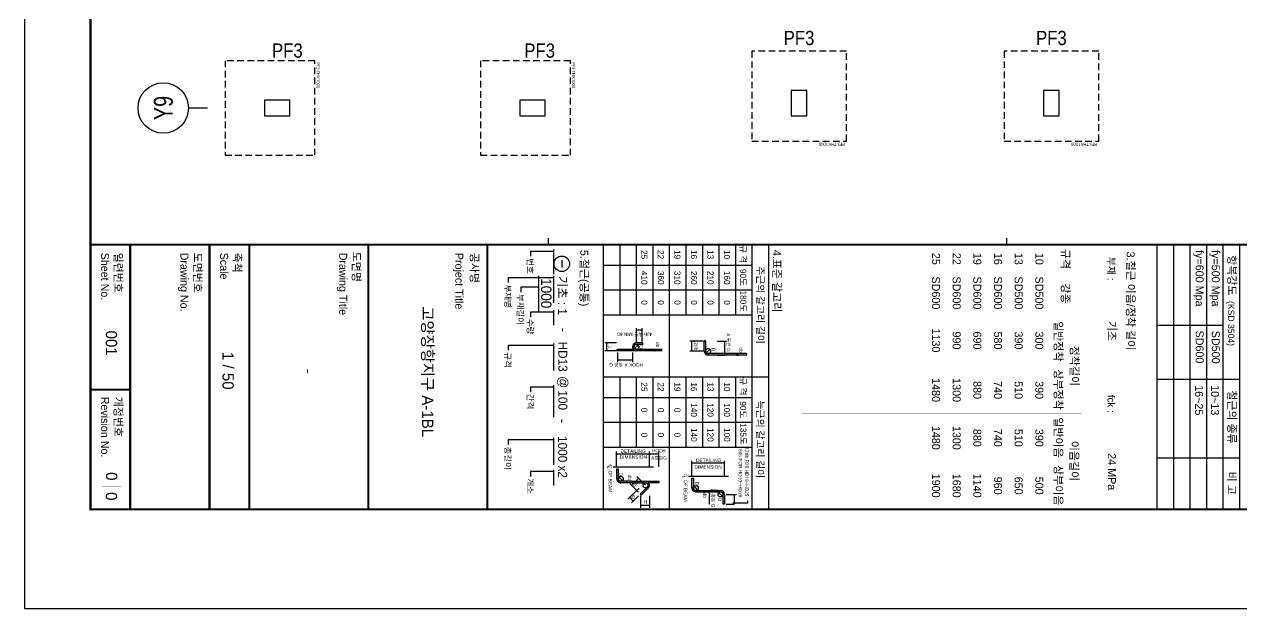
# Model space of a CAD drawing. Header units: millimetres. Extents: x 327808 to 2562540, y -728300 to 402793.
# Drawn here: x 404264 to 442860, y -207957 to -189434 of the extents above; entities that cross this region are included whole.
import ezdxf
from ezdxf.enums import TextEntityAlignment as Align

# ---------------------------------------------------------------- set-up
doc = ezdxf.new("R2010")
doc.units = ezdxf.units.MM
doc.header["$LTSCALE"] = 140
doc.linetypes.add('XS-기초$0$HID', pattern=[2.3, 1.5, -0.8])
doc.layers.get('Defpoints').update_dxf_attribs({"color": 145})
for name, color, linetype in [('00-DM', 7, 'Continuous'), ('BUB', 7, 'Continuous'), ('NAME-F', 6, 'Continuous'), ('XS-기초$0$MAT', 3, 'XS-기초$0$HID'), ('XS-기초$0$PILE-P', 4, 'XS-기초$0$HID'), ('XS-기초$0$WALL', 11, 'Continuous')]:
    doc.layers.add(name, color=color, linetype=linetype)
doc.layers.add('TEXT', color=3, linetype='Continuous', lineweight=9)
doc.layers.add('XS-기초$0$DEFPOINT', color=144, linetype='Continuous', plot=False)
doc.styles.add('ARIAL', font='malgun.ttf')
doc.styles.add('HYULL', font='')
doc.styles.add('XRebarSheet', font='HMKMRHD.TTF')
doc.styles.add('XS-기초$0$맑은고딕', font='malgun.ttf')
doc.styles.add('돋음', font='')
doc.styles.get('HYULL').set_extended_font_data('Dotum')
doc.styles.get('돋음').set_extended_font_data('Dotum')
doc.dimstyles.new('NDIM', dxfattribs={"dimtxt": 3, "dimasz": 1.5, "dimexe": 2, "dimexo": 2, "dimgap": 1, "dimtad": 1, "dimdec": 0, "dimdsep": 46, "dimlunit": 6, "dimtxsty": 'ARIAL', "dimblk": 'DOT', "dimcen": 1, "dimclrd": 256, "dimclre": 7, "dimclrt": 3, "dimadec": 0, "dimazin": 0, "dimtfac": 1, "dimtdec": 0, "dimtix": 1, "dimtmove": 2, "dimatfit": 3, "dimldrblk": 'DOT', "dimfxl": 8, "dimtvp": 1, "dimtolj": 1, "dimlwd": -1, "dimlwe": -1, "dimarcsym": 0})

# ---------------------------------------------------------------- blocks, each defined once
blk = doc.blocks.new('_Dot')
at = {"color": 0, "linetype": 'ByBlock', "lineweight": -2}
blk.add_line((-0.5, 0), (-1, 0), dxfattribs=at)
at = {"color": 0, "linetype": 'ByBlock', "const_width": 0.5}
blk.add_lwpolyline([(-0.25, 0, 1), (0.25, 0, 1)], format="xyb", close=True, dxfattribs=at)
blk = doc.blocks.new('*D30')
at = {"color": 7, "transparency": 16777216}
for p, q in [((80432, 20451), (80432, 20463)), ((80477, 20451), (80477, 20463))]:
    blk.add_line(p, q, dxfattribs=at)
at = {"transparency": 16777216}
blk.add_line((80433, 20461), (80475, 20461), dxfattribs=at)
at = {"layer": 'Defpoints', "color": 0, "transparency": 16777216}
for p in [(80432, 20449), (80477, 20461), (80477, 20449)]:
    blk.add_point(p, dxfattribs=at)
at = {"transparency": 16777216, "xscale": 1.5, "yscale": 1.5, "zscale": 1.5, "rotation": 180}
blk.add_blockref('_Dot', (80432, 20461), dxfattribs=at)
at = {"transparency": 16777216, "xscale": 1.5, "yscale": 1.5, "zscale": 1.5}
blk.add_blockref('_Dot', (80477, 20461), dxfattribs=at)
blk = doc.blocks.new('*D31')
at = {"color": 7, "transparency": 16777216}
for p, q in [((76172, 19024), (76172, 19045)), ((76217, 19024), (76217, 19045))]:
    blk.add_line(p, q, dxfattribs=at)
at = {"transparency": 16777216}
blk.add_line((76215, 19043), (76174, 19043), dxfattribs=at)
at = {"layer": 'Defpoints', "color": 0, "transparency": 16777216}
for p in [(76172, 19043), (76172, 19022), (76217, 19022)]:
    blk.add_point(p, dxfattribs=at)
at = {"transparency": 16777216, "xscale": 1.5, "yscale": 1.5, "zscale": 1.5, "rotation": 180}
blk.add_blockref('_Dot', (76172, 19043), dxfattribs=at)
at = {"transparency": 16777216, "xscale": 1.5, "yscale": 1.5, "zscale": 1.5}
blk.add_blockref('_Dot', (76217, 19043), dxfattribs=at)
blk = doc.blocks.new('*D32')
at = {"transparency": 16777216}
blk.add_line((80158, 18181), (80199, 18181), dxfattribs=at)
at = {"layer": 'Defpoints', "color": 0, "transparency": 16777216}
for p in [(80156, 18181), (80201, 18181), (80201, 18181)]:
    blk.add_point(p, dxfattribs=at)
at = {"transparency": 16777216, "xscale": 1.5, "yscale": 1.5, "zscale": 1.5, "rotation": 180}
blk.add_blockref('_Dot', (80156, 18181), dxfattribs=at)
at = {"transparency": 16777216, "xscale": 1.5, "yscale": 1.5, "zscale": 1.5}
blk.add_blockref('_Dot', (80201, 18181), dxfattribs=at)
blk = doc.blocks.new('XS-기초$0$PF3')
at = {"layer": 'XS-기초$0$MAT', "linetype": 'XS-기초$0$HID'}
blk.add_lwpolyline([(-1500, -1650), (1500, -1650), (1500, 1200), (-1500, 1200)], close=True, dxfattribs=at)
at = {"layer": 'XS-기초$0$DEFPOINT', "color": 1, "style": 'XS-기초$0$맑은고딕'}
blk.add_text('PF3-THK1000', height=100, dxfattribs=at).set_placement((-1450, 1300), align=Align.MIDDLE_LEFT)
blk = doc.blocks.new('BUB')
at = {"layer": 'BUB'}
blk.add_line((0, 1500), (0, 0), dxfattribs=at)
blk.add_circle((0, 3500), 2000, dxfattribs=at)
blk = doc.blocks.new('zsddgns')
at = {"layer": 'XS-기초$0$WALL', "color": 5}
for p, q in [((-7805, -17315), (-8305, -17315)), ((-8305, -17315), (-8305, -18115)), ((-7805, -18115), (-7805, -17315)), ((195, -17315), (-305, -17315)), ((-305, -17315), (-305, -18115)), ((195, -18115), (195, -17315)), ((-25005, -17615), (-25005, -18115)), ((-24205, -17615), (-25005, -17615)), ((-24205, -18115), (-24205, -17615)), ((-16905, -17615), (-16905, -18115)), ((-16105, -17615), (-16905, -17615)), ((-16105, -18115), (-16105, -17615)), ((-25005, -18115), (-24205, -18115)), ((-16905, -18115), (-16105, -18115)), ((-8305, -18115), (-7805, -18115)), ((-305, -18115), (195, -18115))]:
    blk.add_line(p, q, dxfattribs=at)
at = {"layer": 'BUB', "xscale": 0.4, "yscale": 0.4, "zscale": 0.4, "rotation": 89.99999999999984}
blk.add_blockref('BUB', (-26815, -17865), dxfattribs=at)
at = {"layer": 'XS-기초$0$PILE-P'}
for p, rotation in [((-8055, -17715), 180), ((-55, -17715), 180), ((-24605, -17865), 270), ((-16505, -17865), 270)]:
    blk.add_blockref('XS-기초$0$PF3', p, dxfattribs=dict(at, rotation=rotation))
at = {"layer": 'TEXT', "style": '돋음', "width": 0.8}
blk.add_text('Y9', height=600, rotation=90, dxfattribs=at).set_placement((-28213, -17865), align=Align.MIDDLE_CENTER)
blk = doc.blocks.new('dhs_sheet2e')
h = blk.add_hatch(color=256)
edge = h.paths.add_edge_path()
edge.add_line((76299, 21797), (76299, 20646.2))
edge.add_arc((76224.2, 20646.2), 74.7, -90, 0, ccw=False)
edge.add_line((76224.2, 20571.5), (75925.3, 20571.5))
edge.add_arc((75925.3, 20549.1), 22.4, 90, 270)
edge.add_line((75925.3, 20526.7), (76224.2, 20526.7))
edge.add_arc((76224.2, 20646.2), 119.6, 270, 360)
edge.add_line((76343.8, 20646.2), (76343.8, 21797))
edge.add_arc((76321.4, 21797), 22.4, 0, 180)
blk.add_hatch(color=256).paths.add_polyline_path([(80850.3, 21144.3), (80551.4, 21144.3, 0.4142136), (80431.9, 21024.7), (80431.9, 20621.2), (80431.9, 20277.5, -0.4142136), (80357.1, 20202.7), (80058.2, 20202.7), (80058.2, 20157.9), (80357.1, 20157.9, 0.4142136), (80476.7, 20277.5), (80476.7, 20621.2), (80476.7, 21024.7, -0.4142136), (80551.4, 21099.4), (80850.3, 21099.4)])
h = blk.add_hatch(color=256)
h.paths.add_polyline_path([(76216.8, 18481.2, -0.2277351), (76172, 18387.9), (76172, 17913.3, 1), (76216.8, 17913.3)])
h.paths.add_polyline_path([(76216.8, 19258.4, 1), (76172, 19258.4), (76172, 18481.2, -0.1833618), (76153.2, 18431.7, -0.6790836), (76150.1, 18423.9, -0.2067221), (76146.9, 18425.3, -0.6466922), (76022.6, 18481.2), (76022.6, 18660.6, 1), (75977.7, 18660.6), (75977.7, 18481.2, 1), (76216.8, 18481.2)])
h.paths.add_polyline_path([(76153.2, 18431.7, -0.0300135), (76146.9, 18425.3, 0.2067221), (76150.1, 18423.9, 0.6790836)], flags=17)
h = blk.add_hatch(color=256)
h.paths.add_polyline_path([(80200.9, 19160.1), (80156.1, 19160.1), (80156.1, 18756.6, -0.2277351), (80200.9, 18850)])
h.paths.add_polyline_path([(80156.1, 18756.6), (80156.1, 18353.1), (80156.1, 18009.4, -0.4142136), (80081.4, 17934.7), (79782.5, 17934.7), (79782.5, 17889.8), (80081.4, 17889.8, 0.4142136), (80200.9, 18009.4), (80200.9, 18353.1), (80200.9, 18756.6, -0.6681786), (80328.5, 18809.5), (80539.9, 18598.1), (80571.6, 18629.8), (80360.2, 18841.2, 0.6681786)])
at = {"color": 7}
for p, q in [((73013.1, 36694), (81003.6, 36694)), ((77085.8, 36694), (77085.8, 34197)), ((79453.7, 36694), (79453.7, 34197)), ((73013.1, 36194.6), (81003.6, 36194.6)), ((75452.6, 36194.6), (75452.6, 34197)), ((73013.1, 35695.2), (81003.6, 35695.2)), ((73013.1, 35195.8), (81003.6, 35195.8)), ((73013.1, 34696.4), (81003.6, 34696.4)), ((73013.1, 34197), (81003.6, 34197)), ((73013.1, 29664.7), (72813.3, 29664.7)), ((80551.4, 21191.6), (80551.4, 21507.4)), ((80850.3, 21191.6), (80850.3, 21435)), ((76343.8, 20916), (76343.8, 21141.7)), ((79996, 21144.3), (79533, 21144.3)), ((80431.9, 20947.5), (80431.9, 20685.3)), ((79996, 20157.9), (79533, 20157.9)), ((79720.2, 19160.1), (79257.5, 19160.1)), ((79720.2, 18876.2), (79257.5, 18876.2)), ((79720.2, 18876.2), (79257.5, 18876.2)), ((80273.9, 18754.9), (80011.4, 18492.3)), ((80591.1, 18876.2), (80958.3, 18876.2)), ((75953.1, 18660.6), (75532.2, 18660.6)), ((75953.1, 18481.2), (75532.2, 18481.2)), ((80485.3, 18543.5), (80222.7, 18281)), ((80488.8, 18437.8), (80698.5, 18228.1)), ((80591.1, 18607.2), (80958.3, 18607.2)), ((80594.5, 18543.5), (80804.2, 18333.8)), ((76270.6, 18361.7), (76562.3, 18361.7)), ((75977.7, 17876.9), (75977.7, 17530.5)), ((76216.8, 17876.9), (76216.8, 17530.5)), ((76270.6, 17913.3), (76562.3, 17913.3)), ((79720.2, 17885.5), (79257.5, 17885.5)), ((73477.6, 16230.5), (73697, 16230.5)), ((73013.1, 15831.2), (72813.3, 15831.2))]:
    blk.add_line(p, q, dxfattribs=at)
at = {"color": 7, "ltscale": 2}
for p, q in [((73013.1, 22471.6), (81003.6, 22471.6)), ((77008.3, 22471.6), (77008.3, 17477.6)), ((73013.1, 21972.2), (81003.6, 21972.2)), ((73637.3, 21972.2), (73637.3, 17477.6)), ((74386.4, 21972.2), (74386.4, 17477.6)), ((75135.6, 21972.2), (75135.6, 17477.6)), ((77632.6, 21972.2), (77632.6, 17477.6)), ((78381.7, 21972.2), (78381.7, 17477.6)), ((79130.8, 21972.2), (79130.8, 17477.6)), ((73013.1, 21472.8), (75135.6, 21472.8)), ((77008.3, 21472.8), (79130.8, 21472.8)), ((75135.6, 19475.2), (77008.3, 19475.2)), ((79130.8, 19475.2), (81003.6, 19475.2)), ((73013.1, 17477.6), (81003.6, 17477.6))]:
    blk.add_line(p, q, dxfattribs=at)
for p, q in [((76299, 21797), (76299, 20646.2)), ((76343.8, 21797), (76343.8, 20646.2)), ((80742.8, 21835.3), (80817.5, 21835.3)), ((80817.5, 21835.3), (80817.5, 21432.5)), ((80553.3, 21432.5), (80848.4, 21432.5)), ((79607.9, 21142.4), (79607.9, 20159.8)), ((80431.9, 20277.5), (80431.9, 21024.7)), ((80476.7, 20277.5), (80476.7, 21024.7)), ((80498.6, 20971.9), (80604.3, 21077.5)), ((80551.4, 21144.3), (80850.3, 21144.3)), ((80850.3, 21099.4), (80551.4, 21099.4)), ((80850.3, 21144.3), (80850.3, 21099.4)), ((76277.1, 20593.4), (76171.4, 20699.1)), ((80835.3, 20687.8), (80431.9, 20687.8)), ((75925.3, 20571.5), (76224.2, 20571.5)), ((76224.2, 20526.7), (75925.3, 20526.7)), ((80304.3, 20224.6), (80410, 20330.3)), ((80058.2, 20202.7), (80357.1, 20202.7)), ((80058.2, 20157.9), (80058.2, 20202.7)), ((80357.1, 20157.9), (80058.2, 20157.9)), ((76172, 19258.4), (76172, 18481.2)), ((76216.8, 19258.4), (76216.8, 18481.2)), ((79332.2, 19158.3), (79332.2, 18878.1)), ((79332.2, 18874.3), (79332.2, 17887.4)), ((80156.1, 18353.1), (80156.1, 18756.6)), ((80200.9, 18353.1), (80200.9, 18756.6)), ((80328.5, 18809.5), (80539.9, 18598.1)), ((80360.2, 18841.2), (80571.6, 18629.8)), ((80883.4, 18874.3), (80883.4, 18609.1)), ((75592.1, 18659.1), (75592.1, 18482.7)), ((75977.7, 18660.6), (75977.7, 18481.2)), ((76022.6, 18660.6), (76022.6, 18481.2)), ((76150.1, 18428.4), (76044.4, 18534.1)), ((80065.6, 18544), (80274.3, 18335.3)), ((80357.7, 18568.9), (80698.5, 18228.1)), ((80539.9, 18598.1), (80571.6, 18629.8)), ((80749.9, 18385.4), (80646.9, 18282.4)), ((76502.4, 18360.2), (76502.4, 17914.8)), ((80028.6, 17956.6), (80134.2, 18062.2)), ((80156.1, 18353.1), (80156.1, 18009.4)), ((80200.9, 18353.1), (80200.9, 18009.4)), ((79782.5, 17889.8), (79782.5, 17934.7)), ((79782.5, 17934.7), (80081.4, 17934.7)), ((80081.4, 17889.8), (79782.5, 17889.8)), ((76215.3, 17590.4), (75979.2, 17590.4))]:
    blk.add_line(p, q)
at = {"color": 1}
for p, q in [((76299, 21501), (76299, 21548.4)), ((76342.3, 21546.4), (76300.5, 21546.4)), ((76343.8, 21501), (76343.8, 21548.4)), ((75925.3, 20916), (75925.3, 21199.6)), ((75926.8, 21139.7), (76342.3, 21139.7)), ((75925.3, 20500.1), (75925.3, 20098.9)), ((76224.2, 20500.1), (76224.2, 20098.9)), ((76222.7, 20158.9), (75926.8, 20158.9))]:
    blk.add_line(p, q, dxfattribs=at)
at = {"linetype": 'Continuous'}
for p, q in [((79998.5, 20053.3), (79998.5, 21263.8)), ((79722.7, 17785.2), (79722.7, 18995.8))]:
    blk.add_line(p, q, dxfattribs=at)
at = {"color": 4}
for p, q in [((80156.1, 19160.1), (80200.9, 19160.1)), ((80156.1, 18756.6), (80156.1, 19160.1)), ((80200.9, 19160.1), (80200.9, 18850)), ((76172, 18387.9), (76172, 17913.3)), ((76216.8, 18481.2), (76216.8, 17913.3))]:
    blk.add_line(p, q, dxfattribs=at)
at = {"color": 1, "ltscale": 2}
for p, q in [((73160.8, 15979.6), (73897.2, 15979.6)), ((73217.3, 15979.6), (73217.3, 15288.3)), ((73955, 15979.6), (74769.1, 15979.6)), ((74011.5, 15979.6), (74011.5, 14611.4)), ((74992, 15979.6), (75438.1, 15979.6)), ((75048.5, 15979.6), (75048.5, 15288.3)), ((75998.4, 15979.6), (76812.5, 15979.6)), ((76054.9, 15979.6), (76054.9, 14611.4)), ((77253.2, 15979.6), (78222.3, 15979.6)), ((77309.7, 15979.6), (77309.7, 15288.3)), ((78846.9, 15979.6), (79661, 15979.6)), ((78903.4, 15979.6), (78903.4, 14611.4)), ((79804.8, 15979.6), (80281.2, 15979.6)), ((79861.3, 15979.6), (79861.3, 15288.3)), ((73955, 15525.5), (75020.4, 15525.5)), ((74296, 15525.5), (74296, 14991.1)), ((73217.3, 15288.3), (73361.3, 15288.3)), ((75048.5, 15288.3), (75192.5, 15288.3)), ((77309.7, 15288.3), (77453.7, 15288.3)), ((79861.3, 15288.3), (80005.3, 15288.3)), ((74296, 14991.1), (74440, 14991.1)), ((74011.5, 14611.4), (74155.5, 14611.4)), ((76054.9, 14611.4), (76198.9, 14611.4)), ((78903.4, 14611.4), (79047.4, 14611.4))]:
    blk.add_line(p, q, dxfattribs=at)
at = {"color": 30}
for p, q in [((73013.1, 6791.9), (81003.6, 6791.9)), ((73013.1, 5593.3), (81003.6, 5593.3)), ((73013.1, 3196.2), (81003.6, 3196.2))]:
    blk.add_line(p, q, dxfattribs=at)
at = {"color": 7}
blk.add_lwpolyline([(84000, 0), (84000, 59329.4), (0, 59329.4), (0, 0)], close=True, dxfattribs=at)
at = {"color": 30, "const_width": 64.9}
blk.add_lwpolyline([(81003.6, 57331.7), (2996.4, 57331.7), (2996.4, 1997.6), (81003.6, 1997.6)], close=True, dxfattribs=at)
for points in [[(73013.1, 1997.6), (73013.1, 57331.7)], [(73013.1, 13983.4), (81003.6, 13983.4)], [(73013.1, 10387.6), (81003.6, 10387.6)], [(73013.1, 6791.9), (81003.6, 6791.9)], [(73013.1, 5593.3), (81003.6, 5593.3)], [(73013.1, 3196.2), (81003.6, 3196.2)], [(77390.2, 1997.6), (77390.2, 3196.2)]]:
    blk.add_lwpolyline(points, dxfattribs=at)
at = {"ltscale": 2, "const_width": 1.25}
for points in [[(73013.1, 36694), (73013.1, 34197)], [(81003.6, 36694), (81003.6, 34197)], [(73013.1, 33114.4), (73013.1, 32518)], [(81003.6, 32518), (81003.6, 33114.4)], [(73013.1, 31595.4), (73013.1, 23480)], [(81003.6, 23480), (81003.6, 31595.4)]]:
    blk.add_lwpolyline(points, dxfattribs=at)
at = {"color": 7, "const_width": 1.25}
for points in [[(73013.1, 33114.4), (81003.6, 33114.4)], [(75010.7, 32518), (75010.7, 33114.4)], [(77008.3, 33114.4), (77008.3, 32518)], [(79005.9, 32518), (79005.9, 33114.4)], [(73013.1, 32518), (81003.6, 32518)], [(73013.1, 31920), (81003.6, 31920)], [(73839.2, 31920), (73839.2, 23480)], [(75231.7, 31920), (75231.7, 23480)], [(78117.6, 31920), (78117.6, 23480)], [(75231.7, 31445.6), (81003.6, 31445.6)], [(76674.7, 31445.6), (76674.7, 23480)], [(79560.6, 31445.6), (79560.6, 23480)], [(73013.1, 30971.1), (81003.6, 30971.1)], [(73013.1, 30346.9), (81003.6, 30346.9)], [(73013.1, 29722.6), (81003.6, 29722.6)], [(73013.1, 29098.3), (81003.6, 29098.3)], [(73013.1, 28474.1), (81003.6, 28474.1)], [(73013.1, 27849.8), (81003.6, 27849.8)], [(73013.1, 27225.6), (81003.6, 27225.6)], [(73013.1, 26601.3), (81003.6, 26601.3)], [(73013.1, 25977.1), (81003.6, 25977.1)], [(73013.1, 25352.8), (81003.6, 25352.8)], [(73013.1, 24728.5), (81003.6, 24728.5)], [(73013.1, 24104.3), (81003.6, 24104.3)], [(73013.1, 23480), (81003.6, 23480)]]:
    blk.add_lwpolyline(points, dxfattribs=at)
at = {"color": 7, "ltscale": 2, "const_width": 1.25}
blk.add_lwpolyline([(77008.3, 32518), (77008.3, 33114.4)], dxfattribs=at)
at = {"color": 1, "ltscale": 2, "const_width": 1.87}
for points in [[(79725.1, 2916.8), (79725.1, 2355), (80286.9, 2355), (80286.9, 2916.8), (79725.1, 2916.8)], [(80321.3, 2916.8), (80321.3, 2355), (80883.1, 2355), (80883.1, 2916.8), (80321.3, 2916.8)]]:
    blk.add_lwpolyline(points, dxfattribs=at)
for centre, radius in [((80817.5, 21432.5), 22.4), ((80817.5, 21432.5), 11.2), ((80551.4, 21024.7), 74.7), ((80498.6, 20971.9), 4.48), ((80604.3, 21077.5), 4.48), ((76171.4, 20699.1), 4.48), ((76277.1, 20593.4), 4.48), ((80357.1, 20277.5), 74.7), ((80304.3, 20224.6), 4.48), ((80410, 20330.3), 4.48), ((80275.7, 18756.6), 74.7), ((76044.4, 18534.1), 4.48), ((76150.1, 18428.4), 4.48), ((80081.4, 18009.4), 74.7), ((80134.2, 18062.2), 4.48), ((80028.6, 17956.6), 4.48)]:
    blk.add_circle(centre, radius)
at = {"color": 4}
for centre in [(76224.2, 20646.2), (76097.3, 18481.2)]:
    blk.add_circle(centre, 74.7, dxfattribs=at)
at = {"color": 7, "linetype": 'Continuous'}
blk.add_circle((73588.4, 16228.7), 234.1, dxfattribs=at).dxf.unprotected_set("ltscale", 0)
for centre, radius, start, end in [((76321.4, 21797), 22.4, 0, 180), ((80551.4, 21024.7), 119.6, 90, 180), ((80551.4, 21024.7), 74.7, 90, 180), ((76224.2, 20646.2), 119.6, 270, 0), ((76224.2, 20646.2), 74.7, 270, 0), ((75925.3, 20549.1), 22.4, 90, 270), ((80357.1, 20277.5), 74.7, 270, 0), ((80357.1, 20277.5), 119.6, 270, 0), ((80275.7, 18756.6), 119.6, 45, 180), ((76000.1, 18660.6), 22.4, 0, 180), ((76097.3, 18481.2), 119.6, 180, 0), ((76097.3, 18481.2), 74.7, 180, 0), ((80081.4, 18009.4), 119.6, 270, 0), ((80081.4, 18009.4), 74.7, 270, 0)]:
    blk.add_arc(centre, radius, start, end)
at = {"color": 4}
blk.add_arc((76194.4, 17913.3), 22.4, 180, 0, dxfattribs=at)
at = {"color": 1, "rotation": 180}
for p, xscale, yscale, zscale in [((76299, 21546.4), 1.5, 1.5, 1.5), ((75925.3, 21139.7), 11.98573127229489, 11.98573127229489, 11.98573127229489), ((75925.3, 20158.9), 11.98573127229489, 11.98573127229489, 11.98573127229489)]:
    blk.add_blockref('_Dot', p, dxfattribs=dict(at, xscale=xscale, yscale=yscale, zscale=zscale))
at = {"color": 1}
for p, xscale, yscale, zscale in [((76343.8, 21546.4), 1.5, 1.5, 1.5), ((76343.8, 21139.7), 1.498216409036861, 1.498216409036861, 1.498216409036861), ((76224.2, 20158.9), 11.98573127229489, 11.98573127229489, 11.98573127229489)]:
    blk.add_blockref('_Dot', p, dxfattribs=dict(at, xscale=xscale, yscale=yscale, zscale=zscale))
for p, xscale, yscale, zscale, rotation in [((80551.4, 21432.5), 14.98216409036861, 14.98216409036861, 14.98216409036861, 180), ((79607.9, 21144.3), 14.98216409036861, 14.98216409036861, 14.98216409036861, 90), ((80431.9, 20687.8), 14.98216409036861, 14.98216409036861, 14.98216409036861, 180), ((79607.9, 20157.9), 14.98216409036861, 14.98216409036861, 14.98216409036861, 270), ((79332.2, 19160.1), 14.98216409036861, 14.98216409036861, 14.98216409036861, 90), ((79332.2, 18876.2), 14.98216409036861, 14.98216409036861, 14.98216409036861, 90), ((79332.2, 18876.2), 1.872770511296076, 1.872770511296076, 1.872770511296076, 270), ((80883.4, 18876.2), 14.98216409036861, 14.98216409036861, 14.98216409036861, 90), ((75592.1, 18660.6), 11.98573127229489, 11.98573127229489, 11.98573127229489, 90), ((75592.1, 18481.2), 11.98573127229489, 11.98573127229489, 11.98573127229489, 270), ((80064, 18545), 14.98216409036862, 14.98216409036862, 14.98216409036862, 135.0000000000825), ((80751.2, 18386.8), 14.98216409036861, 14.98216409036861, 14.98216409036861, 45.00000000025246), ((80883.4, 18607.2), 14.98216409036861, 14.98216409036861, 14.98216409036861, 270), ((76502.4, 18361.7), 11.98573127229489, 11.98573127229489, 11.98573127229489, 90), ((80275.7, 18333.9), 14.98216409036862, 14.98216409036862, 14.98216409036862, 315.0000000000825), ((80645.5, 18281.1), 14.98216409036861, 14.98216409036861, 14.98216409036861, 225.0000000002524), ((76502.4, 17913.3), 11.98573127229489, 11.98573127229489, 11.98573127229489, 270), ((79332.2, 17885.5), 14.98216409036861, 14.98216409036861, 14.98216409036861, 270), ((75977.7, 17590.4), 11.98573127229489, 11.98573127229489, 11.98573127229489, 180)]:
    blk.add_blockref('_Dot', p, dxfattribs=dict(xscale=xscale, yscale=yscale, zscale=zscale, rotation=rotation))
for p, xscale, yscale, zscale in [((80850.3, 21432.5), 1.872770511296076, 1.872770511296076, 1.872770511296076), ((80850.3, 20687.8), 14.98216409036861, 14.98216409036861, 14.98216409036861), ((76216.8, 17590.4), 11.98573127229489, 11.98573127229489, 11.98573127229489)]:
    blk.add_blockref('_Dot', p, dxfattribs=dict(xscale=xscale, yscale=yscale, zscale=zscale))
at = {"color": 3}
for s, height, style, p in [('항복강도', 242.71, 'XRebarSheet', (73329, 36346.4)), ('(KSD 3504)', 194.17, 'XRebarSheet', (74714.3, 36344.3)), ('철근의 종류', 242.71, 'XRebarSheet', (77406.6, 36345.3)), ('비 고', 242.71, 'XRebarSheet', (79864.2, 36338.4)), ('부재 :', 220, 'XRebarSheet', (73378.9, 32707.9)), ('fck :', 220, 'XRebarSheet', (77546.2, 32707.9)), ('규격', 242.71, 'XRebarSheet', (73138.4, 31320.7)), ('강종', 242.71, 'XRebarSheet', (74182, 31320.7)), ('주근의 갈고리 길이', 217.47, 'XRebarSheet', (73661.6, 22115.7)), ('늑근의 갈고리 길이', 217.47, 'XRebarSheet', (77716.4, 22111.4)), ('규 격', 184.85, 'XRebarSheet', (73024.7, 21609.3)), ('90도', 184.85, 'XRebarSheet', (73743.9, 21612.7)), ('180도', 184.85, 'XRebarSheet', (74396.5, 21618.3)), ('규 격', 184.85, 'XRebarSheet', (77015.8, 21609.3)), ('90도', 184.85, 'XRebarSheet', (77741.9, 21610.8)), ('135도', 184.85, 'XRebarSheet', (78402.8, 21618.5)), ('기초 : 1', 271.84, 'HYULL', (73958.2, 16112.5)), ('-', 271.8, 'HYULL', (75524.6, 16143.6)), ('HD13', 271.84, 'HYULL', (75937.6, 16126.4)), ('@', 271.8, 'HYULL', (76981.9, 16143.6)), ('100', 271.84, 'HYULL', (77410.5, 16124.9)), ('-', 271.8, 'HYULL', (78283.3, 16120.3)), ('1000 x2', 271.84, 'HYULL', (78789.8, 16118.6)), ('번호', 181.22, 'XRebarSheet', (73421.4, 15184.8)), ('부재길이', 181.22, 'XRebarSheet', (74500.1, 14887.6)), ('수량', 181.22, 'XRebarSheet', (75252.6, 15184.8)), ('간격', 181.22, 'XRebarSheet', (77513.8, 15184.8)), ('개소', 181.22, 'XRebarSheet', (80065.4, 15184.8)), ('부재명', 181.22, 'XRebarSheet', (74215.6, 14507.8)), ('규격', 181.22, 'XRebarSheet', (76259, 14507.8)), ('총길이', 181.22, 'XRebarSheet', (79107.5, 14507.8))]:
    blk.add_text(s, height=height, dxfattribs=dict(at, style=style)).set_placement(p)
at = {"color": 7, "style": 'XRebarSheet'}
for s, height, p in [('3.철근 이음/정착 길이', 242.711, (73219.2, 33284.8)), ('4.표준 갈고리', 242.71, (73168.2, 22602.8)), ('5.철근(공통)', 242.71, (73167, 16788))]:
    blk.add_text(s, height=height, dxfattribs=at).set_placement(p)
for s, height, style, p in [('db', 104.88, 'HYULL', (76110.6, 21591.3)), ('12db FOR HD19~HD25', 104.875, 'ARIAL', (79128.8, 21763.4)), ('A 혹은 G', 104.88, 'HYULL', (75682.6, 21210.1)), ('6db FOR HD10~HD16', 104.875, 'HYULL', (79181.1, 21570.1)), ('D', 104.9, 'HYULL', (80656, 20944.7)), ('D', 104.9, 'HYULL', (76121.8, 20758.8)), ('A 혹은 G', 104.88, 'HYULL', (80384, 20740.7)), ('db', 104.88, 'HYULL', (80494.6, 20497.1)), ('12db', 104.88, 'HYULL', (75877.3, 20236.3)), ('D', 104.9, 'HYULL', (80177.8, 20262.8)), ('C  OF BEAM', 104.88, 'HYULL', (79933.3, 19912.7)), ('L', 104.9, 'HYULL', (79978.2, 19870.3)), ('db', 104.88, 'HYULL', (75947.2, 19073.7)), ('D', 104.9, 'HYULL', (79902.1, 17964.6)), ('db', 104.88, 'HYULL', (79955.9, 18229.1)), ('J', 104.9, 'HYULL', (76052.4, 17620.3)), ('C  OF BEAM', 104.88, 'HYULL', (79646.6, 17640.3)), ('L', 104.9, 'HYULL', (79691.4, 17597.9))]:
    blk.add_text(s, height=height, dxfattribs=dict(style=style)).set_placement(p)
at = {"style": 'HYULL'}
for s, height, rotation, p in [('DETAILING', 104.88, 90, (79572.8, 20283)), ('DIMENSION', 104.88, 90, (79773.2, 20238.9)), ('HOOK', 104.88, 90, (79280.6, 18949.8)), ('A혹은G', 104.88, 90, (79503.2, 18925.5)), ('4db 혹은 MIN.60', 104.875, 270, (75662.8, 18959.9)), ('H', 104.9, 90, (80828.6, 18696.9)), ('D', 104.9, 270, (76045.4, 18676.8)), ('HOOK A 혹은 G', 104.875, 270, (76588.8, 18683)), ('DETAILING', 104.88, 90, (79297.1, 18001.8)), ('DIMENSION', 104.88, 90, (79475.3, 17979.8))]:
    blk.add_text(s, height=height, rotation=rotation, dxfattribs=at).set_placement(p)
at = {"style": 'HYULL', "width": 0.8}
for s, height, rotation, p in [('6db', 104.88, 315, (80113.5, 18528.3)), ('D', 104.9, 45, (80638.1, 18324.3))]:
    blk.add_text(s, height=height, rotation=rotation, dxfattribs=at).set_placement(p)
at = {"color": 3, "linetype": 'Continuous', "style": 'HYULL'}
e = blk.add_text('1000', height=312.13, dxfattribs=at)
e.set_placement((74023.5, 15760.5), align=Align.MIDDLE_LEFT)
e.dxf.unprotected_set("ltscale", 0)
at = {"color": 7, "style": 'XRebarSheet'}
for s, height, p in [('공사명', 241.63, (73259, 13591.6)), ('Project Title', 241.632, (73259, 13135.1)), ('도면명', 241.63, (73225, 10028.1)), ('Drawing Title', 241.632, (73252.8, 9628.5)), ('축척', 241.63, (73252.8, 6432.3)), ('Scale', 241.63, (73252.8, 6032.8)), ('도면번호', 241.63, (73252.8, 5233.8)), ('Drawing No.', 241.632, (73252.8, 4834.2)), ('일련번호', 241.63, (73252.8, 2836.6)), ('개정번호', 241.63, (77602.3, 2836.6)), ('Sheet No.', 241.63, (73252.8, 2437.1)), ('Revision No.', 241.632, (77602.3, 2437.1))]:
    blk.add_text(s, height=height, dxfattribs=at).set_placement(p, align=Align.MIDDLE_LEFT)
for base, p1, p2, picture, middle in [((80476.7, 20461.4), (80431.9, 20449.3), (80476.7, 20449.3), '*D30', (80454.3, 20461.4)), ((76172, 19043.3), (76216.8, 19021.8), (76172, 19021.8), '*D31', (76194.4, 19043.3)), ((80200.9, 18181.3), (80156.1, 18181.3), (80200.9, 18181.3), '*D32', (80178.5, 18181.3))]:
    dim = blk.add_linear_dim(base=base, p1=p1, p2=p2, text=' ', dimstyle='NDIM')
    dim.commit()
    dim.dimension.update_dxf_attribs({"geometry": picture, "text_midpoint": middle})

msp = doc.modelspace()

# ---------------------------------------------------------------- linework, layer by layer
at = {"color": 7, "ltscale": 2}
for p, q in [((423139.4, -196420.5), (423139.4, -198649.1)), ((423663.8, -196420.5), (423663.8, -198649.1)), ((424188.2, -196420.5), (424188.2, -198649.1)), ((424712.6, -196420.5), (424712.6, -198649.1)), ((425236.9, -196420.5), (425236.9, -198649.1)), ((425761.3, -196420.5), (425761.3, -198649.1)), ((426285.7, -196420.5), (426285.7, -198649.1)), ((423139.4, -200615.5), (423139.4, -202844.1)), ((423663.8, -200615.5), (423663.8, -202844.1)), ((424188.2, -200615.5), (424188.2, -202844.1)), ((424712.6, -200615.5), (424712.6, -202844.1)), ((425236.9, -200615.5), (425236.9, -202844.1)), ((425761.3, -200615.5), (425761.3, -202844.1)), ((426285.7, -200615.5), (426285.7, -202844.1))]:
    msp.add_line(p, q, dxfattribs=at)

# ---------------------------------------------------------------- block references
at = {"color": 255, "xscale": 1.05, "yscale": 1.05, "zscale": 1.05, "rotation": 270}
msp.add_blockref('dhs_sheet2e', (404263.6, -119756.7), dxfattribs=at)
at = {"layer": '00-DM'}
msp.add_blockref('zsddgns', (436882.5, -174220), dxfattribs=at)

# ---------------------------------------------------------------- texts
at = {"color": 3, "style": 'XRebarSheet'}
for s, height, p in [('25', 194.09, (423920.5, -196734.1)), ('22', 194.09, (424444.9, -196734.1)), ('19', 194.09, (424969.3, -196734.1)), ('16', 194.09, (425493.6, -196734.1)), ('13', 194.09, (426018, -196734.1)), ('10', 194.09, (426542.4, -196734.1)), ('25', 254.85, (433170.2, -196867.5)), ('22', 254.85, (433825.7, -196867.5)), ('19', 254.85, (434481.1, -196867.5)), ('16', 254.85, (435136.6, -196867.5)), ('13', 254.85, (435792.1, -196867.5)), ('10', 254.85, (436447.5, -196867.5)), ('410', 194.09, (423921.8, -197467.4)), ('360', 194.09, (424446.1, -197467.4)), ('310', 194.09, (424970.5, -197467.4)), ('260', 194.09, (425494.9, -197467.4)), ('210', 194.09, (426019.3, -197467.4)), ('160', 194.09, (426543.6, -197467.4)), ('SD600', 254.85, (433168.6, -197947.7)), ('SD600', 254.85, (433824, -197947.7)), ('SD600', 254.85, (434479.5, -197947.7)), ('SD600', 254.85, (435135, -197947.7)), ('SD500', 254.85, (435790.4, -197947.7)), ('SD500', 254.85, (436445.9, -197947.7)), ('0', 194.1, (423921.8, -198254)), ('0', 194.1, (424446.1, -198254)), ('0', 194.1, (424970.5, -198254)), ('0', 194.1, (425494.9, -198254)), ('0', 194.1, (426019.3, -198254)), ('0', 194.1, (426543.6, -198254)), ('1130', 254.85, (433168.6, -199454.6)), ('일반정착', 254.85, (437049.1, -199482.4)), ('990', 254.85, (433824, -199454.6)), ('690', 254.85, (434479.5, -199454.6)), ('580', 254.85, (435135, -199454.6)), ('390', 254.85, (435790.4, -199454.6)), ('300', 254.85, (436445.9, -199454.6)), ('정착길이', 254.85, (437561.9, -200261.3)), ('1480', 254.85, (433168.6, -201027.7)), ('1300', 254.85, (433824, -201027.7)), ('상부정착', 254.85, (437049.1, -201011.9)), ('25', 194.09, (423920.5, -200929.1)), ('22', 194.09, (424444.9, -200929.1)), ('19', 194.09, (424969.3, -200929.1)), ('16', 194.09, (425493.6, -200929.1)), ('13', 194.09, (426018, -200929.1)), ('10', 194.09, (426542.4, -200929.1)), ('880', 254.85, (434479.5, -201027.7)), ('740', 254.85, (435135, -201027.7)), ('510', 254.85, (435790.4, -201027.7)), ('390', 254.85, (436445.9, -201027.7)), ('140', 194.09, (425494.9, -201662.4)), ('120', 194.09, (426019.3, -201662.4)), ('100', 194.09, (426543.6, -201662.4)), ('0', 194.1, (423921.8, -201662.4)), ('0', 194.1, (424446.1, -201662.4)), ('0', 194.1, (424970.5, -201662.4)), ('1480', 254.85, (433168.6, -202542.8)), ('1300', 254.85, (433824, -202542.8)), ('일반이음', 254.85, (437049.1, -202528)), ('0', 194.1, (423921.8, -202449)), ('0', 194.1, (424446.1, -202449)), ('0', 194.1, (424970.5, -202449)), ('140', 194.09, (425494.9, -202449)), ('120', 194.09, (426019.3, -202449)), ('100', 194.09, (426543.6, -202449)), ('880', 254.85, (434479.5, -202542.8)), ('740', 254.85, (435135, -202542.8)), ('510', 254.85, (435790.4, -202542.8)), ('390', 254.85, (436445.9, -202542.8)), ('이음길이', 254.85, (437552.5, -203273.8)), ('1900', 254.85, (433168.6, -204058)), ('1680', 254.85, (433824, -204058)), ('1140', 254.85, (434479.5, -204058)), ('960', 254.85, (435135, -204058)), ('500', 254.85, (436445.9, -204058)), ('상부이음', 254.85, (437049.1, -204044.4)), ('650', 254.85, (435790.4, -204058))]:
    msp.add_text(s, height=height, rotation=270, dxfattribs=at).set_placement(p, align=Align.MIDDLE_CENTER)
for s, height, p in [('fy=600 Mpa', 254.85, (441400.5, -196588.8)), ('fy=500 Mpa', 254.85, (441913.1, -196589.9)), ('기초', 254.85, (438620.4, -198833.5)), ('SD600', 254.85, (441400.5, -199139.8)), ('001', 356.79, (406847.3, -199140.8)), ('SD500', 254.85, (441912.9, -199148)), ('16~25', 254.85, (441382.5, -200872.4)), ('10~13', 254.85, (441888.7, -200871.4)), ('24 MPa', 254.85, (438620.4, -203028.5))]:
    msp.add_text(s, height=height, rotation=270, dxfattribs=at).set_placement(p)
for s, p in [('고양장항지구 A-1BL', (417057.8, -200447.3)), ('1 / 50', (410730.9, -200415.9)), ('-', (413282.1, -200433.3)), ('0', (407032.1, -203762.1)), ('0', (407022.5, -204395.6))]:
    msp.add_text(s, height=357, rotation=270, dxfattribs=at).set_placement(p, align=Align.MIDDLE)
at = {"layer": 'NAME-F', "color": 2, "style": '돋음', "width": 0.9}
for p in [(428827.5, -189865), (436827.5, -189865), (412602.5, -190265), (420602.5, -190265)]:
    msp.add_text('PF3', height=450, dxfattribs=at).set_placement(p, align=Align.MIDDLE_CENTER)

doc.saveas('drawing.dxf')
